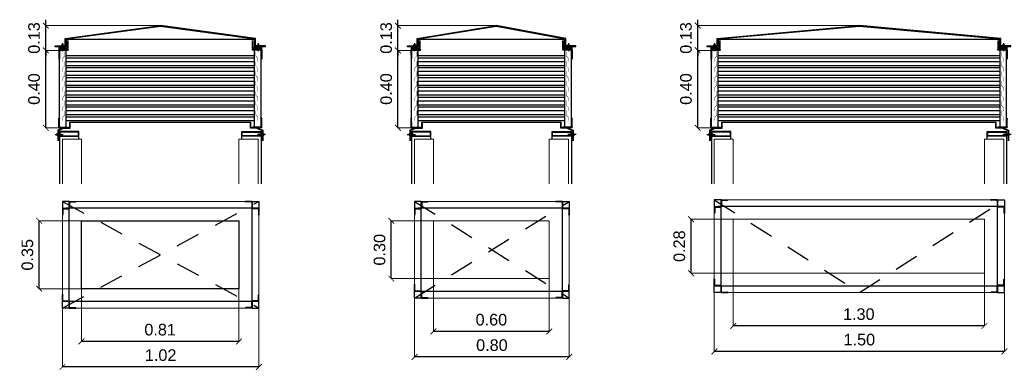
# Model space of a CAD drawing. Extents: x 465 to 637, y -105 to -61.
# Drawn here: x 535.04 to 540.17, y -103.4 to -101.59 of the extents above; entities that cross this region are included whole.
import ezdxf

# ---------------------------------------------------------------- set-up
doc = ezdxf.new("R2010")
doc.units = 0
doc.linetypes.add('DASHED2', pattern=[0.375, 0.25, -0.125])
doc.linetypes.add('HIDDEN2', pattern=[0.1875, 0.125, -0.0625])
for name, color, linetype in [('-c-cotas', 1, 'Continuous'), ('25-COTAS', 2, 'Continuous'), ('A-Revoques', 1, 'Continuous'), ('CARP', 2, 'Continuous'), ('CARP-DET', 8, 'Continuous'), ('D-PIEL-PERFIL', 123, 'Continuous'), ('GEWINDE_LI', 1, 'Continuous'), ('MARCO', 2, 'Continuous'), ('TM-REVOQUE', 8, 'Continuous'), ('V-01', 1, 'Continuous')]:
    doc.layers.add(name, color=color, linetype=linetype)
doc.layers.add('A-Muros', color=4, linetype='Continuous', lineweight=18)
doc.styles.get("Standard").update_dxf_attribs({"font": 'arial.ttf'})
doc.dimstyles.new('EH-COTA 1.50', dxfattribs={"dimtxt": 0.075, "dimasz": 0.03, "dimexe": 0, "dimexo": 0, "dimgap": 0.03, "dimtad": 1, "dimzin": 1, "dimdsep": 46, "dimtxsty": 'Standard', "dimblk": 'ARCHTICK', "dimcen": 1, "dimclrd": 1, "dimclre": 8, "dimclrt": 2, "dimazin": 2, "dimtfac": 1, "dimtix": 1, "dimtmove": 2, "dimatfit": 3, "dimfxl": 2.83, "dimtolj": 1, "dimtzin": 0, "dimlwd": -1, "dimlwe": 5, "dimarcsym": 0})

# ---------------------------------------------------------------- blocks, each defined once
blk = doc.blocks.new('_ArchTick')
at = {"color": 0, "linetype": 'ByBlock', "const_width": 0.15}
blk.add_lwpolyline([(-0.5, -0.5), (0.5, 0.5)], dxfattribs=at)
blk = doc.blocks.new('*D324')
at = {"layer": '-c-cotas', "color": 8, "lineweight": 5, "transparency": 16777216}
for p, q in [((535.2421, -101.7491), (535.1745, -101.7491)), ((535.2421, -102.1491), (535.1745, -102.1491))]:
    blk.add_line(p, q, dxfattribs=at)
at = {"layer": '-c-cotas', "color": 1, "transparency": 16777216}
blk.add_line((535.1745, -102.1491), (535.1745, -101.7491), dxfattribs=at)
at = {"layer": 'Defpoints', "color": 0, "transparency": 16777216}
for p in [(535.1745, -101.7491), (535.2421, -101.7491), (535.2421, -102.1491)]:
    blk.add_point(p, dxfattribs=at)
at = {"layer": '-c-cotas', "color": 1, "transparency": 16777216, "xscale": 0.03, "yscale": 0.03, "zscale": 0.03}
for p, rotation in [((535.1745, -101.7491), 90), ((535.1745, -102.1491), 270)]:
    blk.add_blockref('_ArchTick', p, dxfattribs=dict(at, rotation=rotation))
at = {"layer": '-c-cotas', "color": 2, "transparency": 16777216, "insert": (535.1138, -101.9491), "char_height": 0.06, "attachment_point": 5, "rotation": 90}
blk.add_mtext('\\A1;0.40', dxfattribs=at)
blk = doc.blocks.new('torni.redondo')
at = {"color": 1, "linetype": 'Continuous'}
for p, q in [((0, 0), (-0.0009, 0.0014)), ((0, 0), (0.0009, 0.0014)), ((-0.0056, -0.001), (-0.0056, -0.0025)), ((0.0056, -0.001), (0.0056, -0.0025))]:
    blk.add_line(p, q, dxfattribs=at)
at = {"color": 1}
for p, q in [((-0.0025, -0.0072), (-0.0031, -0.0063)), ((0.003, -0.0067), (-0.0031, -0.0063)), ((-0.0025, -0.0092), (-0.0031, -0.0083)), ((0.003, -0.0087), (-0.0031, -0.0083)), ((-0.0025, -0.0112), (-0.0031, -0.0103)), ((0.003, -0.0107), (-0.0031, -0.0103)), ((-0.0025, -0.0132), (-0.0031, -0.0123)), ((0.003, -0.0127), (-0.0031, -0.0123)), ((-0.0025, -0.0152), (-0.0031, -0.0143)), ((0.003, -0.0147), (-0.0031, -0.0143)), ((-0.0025, -0.0172), (-0.0031, -0.0163)), ((0.003, -0.0167), (-0.0031, -0.0163)), ((-0.0025, -0.0192), (-0.0031, -0.0183)), ((0.003, -0.0187), (-0.0031, -0.0183)), ((-0.0025, -0.0193), (-0.0021, -0.0202)), ((0.0021, -0.0208), (-0.0024, -0.0202)), ((-0.002, -0.0203), (-0.0011, -0.0221)), ((0.001, -0.0229), (-0.0014, -0.0221)), ((-0.0011, -0.0222), (0, -0.0243)), ((0.0007, -0.0229), (0, -0.0243)), ((0.0018, -0.0208), (0.0008, -0.0228)), ((0.0025, -0.0193), (0.0018, -0.0208)), ((0.0025, -0.0058), (0.0025, -0.0049)), ((0.0025, -0.0058), (0.003, -0.0067)), ((0.0025, -0.0078), (0.003, -0.0087)), ((0.0025, -0.0098), (0.003, -0.0107)), ((0.0025, -0.0118), (0.003, -0.0127)), ((0.0025, -0.0138), (0.003, -0.0147)), ((0.0025, -0.0158), (0.003, -0.0167)), ((0.0025, -0.0178), (0.003, -0.0187))]:
    blk.add_line(p, q, dxfattribs=at)
at = {"color": 1, "linetype": 'Continuous'}
blk.add_lwpolyline([(-0.0063, -0.0034), (0.0063, -0.0034), (0.0063, -0.0025), (-0.0063, -0.0025)], close=True, dxfattribs=at)
at = {"color": 1}
for points in [[(-0.0025, -0.0034), (0.0025, -0.0034), (0.0025, -0.0049)], [(-0.0025, -0.0049), (-0.0025, -0.0034)], [(-0.0025, -0.0062), (-0.0025, -0.0049)], [(-0.0025, -0.0082), (-0.0025, -0.0072)], [(-0.0025, -0.0102), (-0.0025, -0.0092)], [(-0.0025, -0.0123), (-0.0025, -0.0112)], [(-0.0025, -0.0143), (-0.0025, -0.0132)], [(-0.0025, -0.0163), (-0.0025, -0.0152)], [(-0.0025, -0.0183), (-0.0025, -0.0172)], [(-0.0025, -0.0193), (-0.0025, -0.0192)], [(0.0025, -0.0068), (0.0025, -0.0098)], [(0.0025, -0.0107), (0.0025, -0.0118)], [(0.0025, -0.0127), (0.0025, -0.0138)], [(0.0025, -0.0147), (0.0025, -0.0158)], [(0.0025, -0.0167), (0.0025, -0.0178)], [(0.0025, -0.0187), (0.0025, -0.0193)]]:
    blk.add_lwpolyline(points, dxfattribs=at)
at = {"color": 1, "linetype": 'Continuous'}
for major_axis, start_param, end_param in [((-0.006, 0), -1.411919, -0.384397), ((0.006, 0), 0.384397, 1.411919)]:
    blk.add_ellipse((0, -0.0025), major_axis=major_axis, ratio=0.666667, start_param=start_param, end_param=end_param, dxfattribs=at)
at = {"layer": 'D-PIEL-PERFIL', "color": 1, "linetype": 'DASHED2', "ltscale": 0.08}
blk.add_line((0, 0.0106), (0, -0.0321), dxfattribs=at)
at = {"layer": 'GEWINDE_LI', "color": 1}
for p, q in [((-0.0031, -0.0063), (0.0025, -0.0058)), ((-0.0031, -0.0083), (0.0025, -0.0078)), ((-0.0031, -0.0103), (0.0025, -0.0098)), ((-0.0031, -0.0123), (0.0025, -0.0118)), ((-0.0031, -0.0143), (0.0025, -0.0138)), ((-0.0031, -0.0163), (0.0025, -0.0158)), ((-0.0031, -0.0183), (0.0025, -0.0178)), ((0.003, -0.0067), (-0.0025, -0.0072)), ((0.003, -0.0087), (-0.0025, -0.0092)), ((0.003, -0.0107), (-0.0025, -0.0112)), ((0.003, -0.0127), (-0.0025, -0.0132)), ((0.003, -0.0147), (-0.0025, -0.0152)), ((0.003, -0.0167), (-0.0025, -0.0172)), ((0.003, -0.0187), (-0.0025, -0.0192)), ((-0.0024, -0.0202), (0.0023, -0.0198)), ((0.0021, -0.0208), (-0.0016, -0.0211)), ((-0.0014, -0.0221), (0.0012, -0.0219)), ((0.001, -0.0229), (-0.0007, -0.023))]:
    blk.add_line(p, q, dxfattribs=at)
blk = doc.blocks.new('L50x50')
for p, q in [((0, 0), (0, -0.05)), ((0, 0), (0.05, 0)), ((0.0032, -0.0063), (0.0032, -0.0465)), ((0.0063, -0.0032), (0.0465, -0.0032))]:
    blk.add_line(p, q)
for centre, radius, start, end in [((0.0461, 0.0007), 0.00394, 265.3681, 349.0358), ((-0.0007, -0.0461), 0.00394, 280.9642, 4.6319), ((0.0063, -0.0063), 0.00315, 90, 180)]:
    blk.add_arc(centre, radius, start, end)
blk = doc.blocks.new('*D325')
at = {"layer": '-c-cotas', "color": 1, "transparency": 16777216}
for p, q in [((535.1745, -101.6216), (535.1745, -101.5916)), ((535.1745, -101.7491), (535.1745, -101.6216)), ((535.1745, -101.7491), (535.1745, -101.7791))]:
    blk.add_line(p, q, dxfattribs=at)
at = {"layer": '-c-cotas', "color": 8, "lineweight": 5, "transparency": 16777216}
for p, q in [((535.7682, -101.6216), (535.1745, -101.6216)), ((535.2421, -101.7491), (535.1745, -101.7491))]:
    blk.add_line(p, q, dxfattribs=at)
at = {"layer": 'Defpoints', "color": 0, "transparency": 16777216}
for p in [(535.1745, -101.6216), (535.7682, -101.6216), (535.2421, -101.7491)]:
    blk.add_point(p, dxfattribs=at)
at = {"layer": '-c-cotas', "color": 1, "transparency": 16777216, "xscale": 0.03, "yscale": 0.03, "zscale": 0.03}
for p, rotation in [((535.1745, -101.6216), 270), ((535.1745, -101.7491), 90)]:
    blk.add_blockref('_ArchTick', p, dxfattribs=dict(at, rotation=rotation))
at = {"layer": '-c-cotas', "color": 2, "transparency": 16777216, "insert": (535.1138, -101.6854), "char_height": 0.06, "attachment_point": 5, "rotation": 90}
blk.add_mtext('\\A1;0.13', dxfattribs=at)
blk = doc.blocks.new('*D326')
at = {"layer": '-c-cotas', "color": 8, "lineweight": 5, "transparency": 16777216}
for p, q in [((535.2603, -103.0802), (535.2603, -103.3844)), ((536.2762, -103.0802), (536.2762, -103.3844))]:
    blk.add_line(p, q, dxfattribs=at)
at = {"layer": '-c-cotas', "color": 1, "transparency": 16777216}
blk.add_line((536.2762, -103.3844), (535.2603, -103.3844), dxfattribs=at)
at = {"layer": 'Defpoints', "color": 0, "transparency": 16777216}
for p in [(535.2603, -103.0802), (536.2762, -103.0802), (535.2603, -103.3844)]:
    blk.add_point(p, dxfattribs=at)
at = {"layer": '-c-cotas', "color": 1, "transparency": 16777216, "xscale": 0.03, "yscale": 0.03, "zscale": 0.03, "rotation": 180}
blk.add_blockref('_ArchTick', (535.2603, -103.3844), dxfattribs=at)
at = {"layer": '-c-cotas', "color": 1, "transparency": 16777216, "xscale": 0.03, "yscale": 0.03, "zscale": 0.03}
blk.add_blockref('_ArchTick', (536.2762, -103.3844), dxfattribs=at)
at = {"layer": '-c-cotas', "color": 2, "transparency": 16777216, "insert": (535.7682, -103.3237), "char_height": 0.06, "attachment_point": 5}
blk.add_mtext('\\A1;1.02', dxfattribs=at)
blk = doc.blocks.new('*D327')
at = {"layer": '-c-cotas', "color": 8, "lineweight": 5, "transparency": 16777216}
for p, q in [((535.3581, -102.9802), (535.3581, -103.2528)), ((536.173, -102.9802), (536.173, -103.2528))]:
    blk.add_line(p, q, dxfattribs=at)
at = {"layer": '-c-cotas', "color": 1, "transparency": 16777216}
blk.add_line((536.173, -103.2528), (535.3581, -103.2528), dxfattribs=at)
at = {"layer": 'Defpoints', "color": 0, "transparency": 16777216}
for p in [(535.3581, -102.9802), (536.173, -102.9802), (535.3581, -103.2528)]:
    blk.add_point(p, dxfattribs=at)
at = {"layer": '-c-cotas', "color": 1, "transparency": 16777216, "xscale": 0.03, "yscale": 0.03, "zscale": 0.03, "rotation": 180}
blk.add_blockref('_ArchTick', (535.3581, -103.2528), dxfattribs=at)
at = {"layer": '-c-cotas', "color": 1, "transparency": 16777216, "xscale": 0.03, "yscale": 0.03, "zscale": 0.03}
blk.add_blockref('_ArchTick', (536.173, -103.2528), dxfattribs=at)
at = {"layer": '-c-cotas', "color": 2, "transparency": 16777216, "insert": (535.7655, -103.1922), "char_height": 0.06, "attachment_point": 5}
blk.add_mtext('\\A1;0.81', dxfattribs=at)
blk = doc.blocks.new('*D328')
at = {"layer": '-c-cotas', "color": 8, "lineweight": 5, "transparency": 16777216}
for p, q in [((535.3581, -102.63), (535.1401, -102.63)), ((535.3581, -102.9802), (535.1401, -102.9802))]:
    blk.add_line(p, q, dxfattribs=at)
at = {"layer": '-c-cotas', "color": 1, "transparency": 16777216}
blk.add_line((535.1401, -102.9802), (535.1401, -102.63), dxfattribs=at)
at = {"layer": 'Defpoints', "color": 0, "transparency": 16777216}
for p in [(535.1401, -102.63), (535.3581, -102.63), (535.3581, -102.9802)]:
    blk.add_point(p, dxfattribs=at)
at = {"layer": '-c-cotas', "color": 1, "transparency": 16777216, "xscale": 0.03, "yscale": 0.03, "zscale": 0.03}
for p, rotation in [((535.1401, -102.63), 90), ((535.1401, -102.9802), 270)]:
    blk.add_blockref('_ArchTick', p, dxfattribs=dict(at, rotation=rotation))
at = {"layer": '-c-cotas', "color": 2, "transparency": 16777216, "insert": (535.0794, -102.8051), "char_height": 0.06, "attachment_point": 5, "rotation": 90}
blk.add_mtext('\\A1;0.35', dxfattribs=at)
blk = doc.blocks.new('*D329')
at = {"layer": '-c-cotas', "color": 8, "lineweight": 5, "transparency": 16777216}
for p, q in [((537.081, -103.0284), (537.081, -103.3326)), ((537.881, -103.0284), (537.881, -103.3326))]:
    blk.add_line(p, q, dxfattribs=at)
at = {"layer": '-c-cotas', "color": 1, "transparency": 16777216}
blk.add_line((537.881, -103.3326), (537.081, -103.3326), dxfattribs=at)
at = {"layer": 'Defpoints', "color": 0, "transparency": 16777216}
for p in [(537.081, -103.0284), (537.881, -103.0284), (537.081, -103.3326)]:
    blk.add_point(p, dxfattribs=at)
at = {"layer": '-c-cotas', "color": 1, "transparency": 16777216, "xscale": 0.03, "yscale": 0.03, "zscale": 0.03, "rotation": 180}
blk.add_blockref('_ArchTick', (537.081, -103.3326), dxfattribs=at)
at = {"layer": '-c-cotas', "color": 1, "transparency": 16777216, "xscale": 0.03, "yscale": 0.03, "zscale": 0.03}
blk.add_blockref('_ArchTick', (537.881, -103.3326), dxfattribs=at)
at = {"layer": '-c-cotas', "color": 2, "transparency": 16777216, "insert": (537.481, -103.272), "char_height": 0.06, "attachment_point": 5}
blk.add_mtext('\\A1;0.80', dxfattribs=at)
blk = doc.blocks.new('*D330')
at = {"layer": '-c-cotas', "color": 8, "lineweight": 5, "transparency": 16777216}
for p, q in [((537.1787, -102.9284), (537.1787, -103.2011)), ((537.7777, -102.9284), (537.7777, -103.2011))]:
    blk.add_line(p, q, dxfattribs=at)
at = {"layer": '-c-cotas', "color": 1, "transparency": 16777216}
blk.add_line((537.7777, -103.2011), (537.1787, -103.2011), dxfattribs=at)
at = {"layer": 'Defpoints', "color": 0, "transparency": 16777216}
for p in [(537.1787, -102.9284), (537.7777, -102.9284), (537.1787, -103.2011)]:
    blk.add_point(p, dxfattribs=at)
at = {"layer": '-c-cotas', "color": 1, "transparency": 16777216, "xscale": 0.03, "yscale": 0.03, "zscale": 0.03, "rotation": 180}
blk.add_blockref('_ArchTick', (537.1787, -103.2011), dxfattribs=at)
at = {"layer": '-c-cotas', "color": 1, "transparency": 16777216, "xscale": 0.03, "yscale": 0.03, "zscale": 0.03}
blk.add_blockref('_ArchTick', (537.7777, -103.2011), dxfattribs=at)
at = {"layer": '-c-cotas', "color": 2, "transparency": 16777216, "insert": (537.4782, -103.1405), "char_height": 0.06, "attachment_point": 5}
blk.add_mtext('\\A1;0.60', dxfattribs=at)
blk = doc.blocks.new('*D331')
at = {"layer": '-c-cotas', "color": 8, "lineweight": 5, "transparency": 16777216}
for p, q in [((537.1787, -102.63), (536.9607, -102.63)), ((537.1787, -102.9284), (536.9607, -102.9284))]:
    blk.add_line(p, q, dxfattribs=at)
at = {"layer": '-c-cotas', "color": 1, "transparency": 16777216}
blk.add_line((536.9607, -102.9284), (536.9607, -102.63), dxfattribs=at)
at = {"layer": 'Defpoints', "color": 0, "transparency": 16777216}
for p in [(536.9607, -102.63), (537.1787, -102.63), (537.1787, -102.9284)]:
    blk.add_point(p, dxfattribs=at)
at = {"layer": '-c-cotas', "color": 1, "transparency": 16777216, "xscale": 0.03, "yscale": 0.03, "zscale": 0.03}
for p, rotation in [((536.9607, -102.63), 90), ((536.9607, -102.9284), 270)]:
    blk.add_blockref('_ArchTick', p, dxfattribs=dict(at, rotation=rotation))
at = {"layer": '-c-cotas', "color": 2, "transparency": 16777216, "insert": (536.9001, -102.7792), "char_height": 0.06, "attachment_point": 5, "rotation": 90}
blk.add_mtext('\\A1;0.30', dxfattribs=at)
blk = doc.blocks.new('*D332')
at = {"layer": '-c-cotas', "color": 8, "lineweight": 5, "transparency": 16777216}
for p, q in [((537.0628, -101.7491), (536.9951, -101.7491)), ((537.0628, -102.1491), (536.9951, -102.1491))]:
    blk.add_line(p, q, dxfattribs=at)
at = {"layer": '-c-cotas', "color": 1, "transparency": 16777216}
blk.add_line((536.9951, -102.1491), (536.9951, -101.7491), dxfattribs=at)
at = {"layer": 'Defpoints', "color": 0, "transparency": 16777216}
for p in [(536.9951, -101.7491), (537.0628, -101.7491), (537.0628, -102.1491)]:
    blk.add_point(p, dxfattribs=at)
at = {"layer": '-c-cotas', "color": 1, "transparency": 16777216, "xscale": 0.03, "yscale": 0.03, "zscale": 0.03}
for p, rotation in [((536.9951, -101.7491), 90), ((536.9951, -102.1491), 270)]:
    blk.add_blockref('_ArchTick', p, dxfattribs=dict(at, rotation=rotation))
at = {"layer": '-c-cotas', "color": 2, "transparency": 16777216, "insert": (536.9345, -101.9491), "char_height": 0.06, "attachment_point": 5, "rotation": 90}
blk.add_mtext('\\A1;0.40', dxfattribs=at)
blk = doc.blocks.new('*D333')
at = {"layer": '-c-cotas', "color": 1, "transparency": 16777216}
for p, q in [((536.9951, -101.6216), (536.9951, -101.5916)), ((536.9951, -101.7491), (536.9951, -101.6216)), ((536.9951, -101.7491), (536.9951, -101.7791))]:
    blk.add_line(p, q, dxfattribs=at)
at = {"layer": '-c-cotas', "color": 8, "lineweight": 5, "transparency": 16777216}
for p, q in [((537.5036, -101.6216), (536.9951, -101.6216)), ((537.0628, -101.7491), (536.9951, -101.7491))]:
    blk.add_line(p, q, dxfattribs=at)
at = {"layer": 'Defpoints', "color": 0, "transparency": 16777216}
for p in [(536.9951, -101.6216), (537.5036, -101.6216), (537.0628, -101.7491)]:
    blk.add_point(p, dxfattribs=at)
at = {"layer": '-c-cotas', "color": 1, "transparency": 16777216, "xscale": 0.03, "yscale": 0.03, "zscale": 0.03}
for p, rotation in [((536.9951, -101.6216), 270), ((536.9951, -101.7491), 90)]:
    blk.add_blockref('_ArchTick', p, dxfattribs=dict(at, rotation=rotation))
at = {"layer": '-c-cotas', "color": 2, "transparency": 16777216, "insert": (536.9344, -101.6854), "char_height": 0.06, "attachment_point": 5, "rotation": 90}
blk.add_mtext('\\A1;0.13', dxfattribs=at)
blk = doc.blocks.new('*D366')
at = {"layer": '-c-cotas', "color": 8, "lineweight": 5, "transparency": 16777216}
for p, q in [((538.631, -103), (538.631, -103.3042)), ((540.1308, -103), (540.1308, -103.3042))]:
    blk.add_line(p, q, dxfattribs=at)
at = {"layer": '-c-cotas', "color": 1, "transparency": 16777216}
blk.add_line((540.1308, -103.3042), (538.631, -103.3042), dxfattribs=at)
at = {"layer": 'Defpoints', "color": 0, "transparency": 16777216}
for p in [(538.631, -103), (540.1308, -103), (538.631, -103.3042)]:
    blk.add_point(p, dxfattribs=at)
at = {"layer": '-c-cotas', "color": 1, "transparency": 16777216, "xscale": 0.03, "yscale": 0.03, "zscale": 0.03, "rotation": 180}
blk.add_blockref('_ArchTick', (538.631, -103.3042), dxfattribs=at)
at = {"layer": '-c-cotas', "color": 1, "transparency": 16777216, "xscale": 0.03, "yscale": 0.03, "zscale": 0.03}
blk.add_blockref('_ArchTick', (540.1308, -103.3042), dxfattribs=at)
at = {"layer": '-c-cotas', "color": 2, "transparency": 16777216, "insert": (539.3809, -103.2436), "char_height": 0.06, "attachment_point": 5}
blk.add_mtext('\\A1;1.50', dxfattribs=at)
blk = doc.blocks.new('*D367')
at = {"layer": '-c-cotas', "color": 8, "lineweight": 5, "transparency": 16777216}
for p, q in [((538.7288, -102.9), (538.7288, -103.1727)), ((540.0276, -102.9), (540.0276, -103.1727))]:
    blk.add_line(p, q, dxfattribs=at)
at = {"layer": '-c-cotas', "color": 1, "transparency": 16777216}
blk.add_line((540.0276, -103.1727), (538.7288, -103.1727), dxfattribs=at)
at = {"layer": 'Defpoints', "color": 0, "transparency": 16777216}
for p in [(538.7288, -102.9), (540.0276, -102.9), (538.7288, -103.1727)]:
    blk.add_point(p, dxfattribs=at)
at = {"layer": '-c-cotas', "color": 1, "transparency": 16777216, "xscale": 0.03, "yscale": 0.03, "zscale": 0.03, "rotation": 180}
blk.add_blockref('_ArchTick', (538.7288, -103.1727), dxfattribs=at)
at = {"layer": '-c-cotas', "color": 1, "transparency": 16777216, "xscale": 0.03, "yscale": 0.03, "zscale": 0.03}
blk.add_blockref('_ArchTick', (540.0276, -103.1727), dxfattribs=at)
at = {"layer": '-c-cotas', "color": 2, "transparency": 16777216, "insert": (539.3782, -103.112), "char_height": 0.06, "attachment_point": 5}
blk.add_mtext('\\A1;1.30', dxfattribs=at)
blk = doc.blocks.new('*D368')
at = {"layer": '-c-cotas', "color": 8, "lineweight": 5, "transparency": 16777216}
for p, q in [((538.7288, -102.6212), (538.5108, -102.6212)), ((538.7288, -102.9), (538.5108, -102.9))]:
    blk.add_line(p, q, dxfattribs=at)
at = {"layer": '-c-cotas', "color": 1, "transparency": 16777216}
blk.add_line((538.5108, -102.9), (538.5108, -102.6212), dxfattribs=at)
at = {"layer": 'Defpoints', "color": 0, "transparency": 16777216}
for p in [(538.5108, -102.6212), (538.7288, -102.6212), (538.7288, -102.9)]:
    blk.add_point(p, dxfattribs=at)
at = {"layer": '-c-cotas', "color": 1, "transparency": 16777216, "xscale": 0.03, "yscale": 0.03, "zscale": 0.03}
for p, rotation in [((538.5108, -102.6212), 90), ((538.5108, -102.9), 270)]:
    blk.add_blockref('_ArchTick', p, dxfattribs=dict(at, rotation=rotation))
at = {"layer": '-c-cotas', "color": 2, "transparency": 16777216, "insert": (538.4502, -102.7606), "char_height": 0.06, "attachment_point": 5, "rotation": 90}
blk.add_mtext('\\A1;0.28', dxfattribs=at)
blk = doc.blocks.new('*D369')
at = {"layer": '-c-cotas', "color": 8, "lineweight": 5, "transparency": 16777216}
for p, q in [((538.6129, -101.7491), (538.5452, -101.7491)), ((538.6129, -102.1491), (538.5452, -102.1491))]:
    blk.add_line(p, q, dxfattribs=at)
at = {"layer": '-c-cotas', "color": 1, "transparency": 16777216}
blk.add_line((538.5452, -102.1491), (538.5452, -101.7491), dxfattribs=at)
at = {"layer": 'Defpoints', "color": 0, "transparency": 16777216}
for p in [(538.5452, -101.7491), (538.6129, -101.7491), (538.6129, -102.1491)]:
    blk.add_point(p, dxfattribs=at)
at = {"layer": '-c-cotas', "color": 1, "transparency": 16777216, "xscale": 0.03, "yscale": 0.03, "zscale": 0.03}
for p, rotation in [((538.5452, -101.7491), 90), ((538.5452, -102.1491), 270)]:
    blk.add_blockref('_ArchTick', p, dxfattribs=dict(at, rotation=rotation))
at = {"layer": '-c-cotas', "color": 2, "transparency": 16777216, "insert": (538.4846, -101.9491), "char_height": 0.06, "attachment_point": 5, "rotation": 90}
blk.add_mtext('\\A1;0.40', dxfattribs=at)
blk = doc.blocks.new('*D370')
at = {"layer": '-c-cotas', "color": 1, "transparency": 16777216}
for p, q in [((538.5452, -101.6216), (538.5452, -101.5916)), ((538.5452, -101.7491), (538.5452, -101.6216)), ((538.5452, -101.7491), (538.5452, -101.7791))]:
    blk.add_line(p, q, dxfattribs=at)
at = {"layer": '-c-cotas', "color": 8, "lineweight": 5, "transparency": 16777216}
for p, q in [((539.3809, -101.6216), (538.5452, -101.6216)), ((538.6129, -101.7491), (538.5452, -101.7491))]:
    blk.add_line(p, q, dxfattribs=at)
at = {"layer": 'Defpoints', "color": 0, "transparency": 16777216}
for p in [(538.5452, -101.6216), (539.3809, -101.6216), (538.6129, -101.7491)]:
    blk.add_point(p, dxfattribs=at)
at = {"layer": '-c-cotas', "color": 1, "transparency": 16777216, "xscale": 0.03, "yscale": 0.03, "zscale": 0.03}
for p, rotation in [((538.5452, -101.6216), 270), ((538.5452, -101.7491), 90)]:
    blk.add_blockref('_ArchTick', p, dxfattribs=dict(at, rotation=rotation))
at = {"layer": '-c-cotas', "color": 2, "transparency": 16777216, "insert": (538.4845, -101.6854), "char_height": 0.06, "attachment_point": 5, "rotation": 90}
blk.add_mtext('\\A1;0.13', dxfattribs=at)

msp = doc.modelspace()

# ---------------------------------------------------------------- hatches: boundary and pattern name
at = {"layer": 'CARP-DET'}
h = msp.add_hatch(dxfattribs=at)
h.set_pattern_fill('_USER', color=256, scale=0.001, angle=45, style=0, pattern_type=0)
h.set_pattern_definition([(135, (702.0334632, -159.0940445), (0.000707106781, 0.000707106781), [])])
h.paths.add_polyline_path([(535.2921, -101.7451), (535.2616, -101.7451), (535.2609, -101.7463), (535.2609, -101.7482), (535.2886, -101.7482, 0.336556)])
h.paths.add_polyline_path([(535.2609, -101.7463), (535.2603, -101.7451), (535.2421, -101.7451), (535.2421, -101.7951, 0.336556), (535.2453, -101.7915), (535.2453, -101.7514, -0.414214), (535.2485, -101.7482), (535.2609, -101.7482)])
h = msp.add_hatch(dxfattribs=at)
h.set_pattern_fill('_USER', color=256, scale=0.001, angle=45, style=0, pattern_type=0)
h.set_pattern_definition([(135, (702.0661021, -159.0940445), (0.000707106781, 0.000707106781), [])])
h.paths.add_polyline_path([(536.2411, -101.7451), (536.2717, -101.7451), (536.2723, -101.7463), (536.2723, -101.7482), (536.2447, -101.7482, -0.336556)])
h.paths.add_polyline_path([(536.2723, -101.7463), (536.2729, -101.7451), (536.2911, -101.7451), (536.2911, -101.7951, -0.336556), (536.288, -101.7915), (536.288, -101.7514, 0.414214), (536.2848, -101.7482), (536.2723, -101.7482)])
h = msp.add_hatch(dxfattribs=at)
h.set_pattern_fill('_USER', color=256, scale=0.001, angle=45, style=0, pattern_type=0)
h.set_pattern_definition([(135, (703.8541017, -159.0940445), (0.000707106781, 0.000707106781), [])])
h.paths.add_polyline_path([(537.1128, -101.7451), (537.0822, -101.7451), (537.0816, -101.7463), (537.0816, -101.7482), (537.1092, -101.7482, 0.336556)])
h.paths.add_polyline_path([(537.0816, -101.7463), (537.081, -101.7451), (537.0628, -101.7451), (537.0628, -101.7951, 0.336556), (537.066, -101.7915), (537.066, -101.7514, -0.414214), (537.0691, -101.7482), (537.0816, -101.7482)])
h = msp.add_hatch(dxfattribs=at)
h.set_pattern_fill('_USER', color=256, scale=0.001, angle=45, style=0, pattern_type=0)
h.set_pattern_definition([(135, (703.6708972, -159.0940445), (0.000707106781, 0.000707106781), [])])
h.paths.add_polyline_path([(537.8459, -101.7451), (537.8765, -101.7451), (537.8771, -101.7463), (537.8771, -101.7482), (537.8495, -101.7482, -0.336556)])
h.paths.add_polyline_path([(537.8771, -101.7463), (537.8777, -101.7451), (537.8959, -101.7451), (537.8959, -101.7951, -0.336556), (537.8927, -101.7915), (537.8927, -101.7514, 0.414214), (537.8896, -101.7482), (537.8771, -101.7482)])
h = msp.add_hatch(dxfattribs=at)
h.set_pattern_fill('_USER', color=256, scale=0.001, angle=45, style=0, pattern_type=0)
h.set_pattern_definition([(135, (705.4041994, -159.0940445), (0.000707106781, 0.000707106781), [])])
h.paths.add_polyline_path([(538.6629, -101.7451), (538.6323, -101.7451), (538.6317, -101.7463), (538.6317, -101.7482), (538.6593, -101.7482, 0.336556)])
h.paths.add_polyline_path([(538.6317, -101.7463), (538.6311, -101.7451), (538.6129, -101.7451), (538.6129, -101.7951, 0.336556), (538.616, -101.7915), (538.616, -101.7514, -0.414214), (538.6192, -101.7482), (538.6317, -101.7482)])
h = msp.add_hatch(dxfattribs=at)
h.set_pattern_fill('_USER', color=256, scale=0.001, angle=45, style=0, pattern_type=0)
h.set_pattern_definition([(135, (705.9207769, -159.0940445), (0.000707106781, 0.000707106781), [])])
h.paths.add_polyline_path([(540.0958, -101.7451), (540.1264, -101.7451), (540.127, -101.7463), (540.127, -101.7482), (540.0993, -101.7482, -0.336556)])
h.paths.add_polyline_path([(540.127, -101.7463), (540.1276, -101.7451), (540.1458, -101.7451), (540.1458, -101.7951, -0.336556), (540.1426, -101.7915), (540.1426, -101.7514, 0.414214), (540.1395, -101.7482), (540.127, -101.7482)])
h = msp.add_hatch(dxfattribs=at)
h.set_pattern_fill('_USER', color=256, scale=0.001, angle=45, style=0, pattern_type=0)
h.set_pattern_definition([(135, (702.0334632, -159.1906089), (0.000707106781, 0.000707106781), [])])
h.paths.add_polyline_path([(535.2886, -102.146), (535.2485, -102.146, -0.414214), (535.2453, -102.1428), (535.2453, -102.1027, 0.336556), (535.2421, -102.0991), (535.2421, -102.1491), (535.2921, -102.1491, 0.336556)])
h = msp.add_hatch(dxfattribs=at)
h.set_pattern_fill('_USER', color=256, scale=0.001, angle=45, style=0, pattern_type=0)
h.set_pattern_definition([(135, (702.0661021, -159.1906089), (0.000707106781, 0.000707106781), [])])
h.paths.add_polyline_path([(536.2447, -102.146), (536.2848, -102.146, 0.414214), (536.288, -102.1428), (536.288, -102.1027, -0.336556), (536.2911, -102.0991), (536.2911, -102.1491), (536.2411, -102.1491, -0.336556)])
h = msp.add_hatch(dxfattribs=at)
h.set_pattern_fill('_USER', color=256, scale=0.001, angle=45, style=0, pattern_type=0)
h.set_pattern_definition([(135, (703.8541017, -159.1906089), (0.000707106781, 0.000707106781), [])])
h.paths.add_polyline_path([(537.1092, -102.146), (537.0691, -102.146, -0.414214), (537.066, -102.1428), (537.066, -102.1027, 0.336556), (537.0628, -102.0991), (537.0628, -102.1491), (537.1128, -102.1491, 0.336556)])
h = msp.add_hatch(dxfattribs=at)
h.set_pattern_fill('_USER', color=256, scale=0.001, angle=45, style=0, pattern_type=0)
h.set_pattern_definition([(135, (703.6708972, -159.1906089), (0.000707106781, 0.000707106781), [])])
h.paths.add_polyline_path([(537.8495, -102.146), (537.8896, -102.146, 0.414214), (537.8927, -102.1428), (537.8927, -102.1027, -0.336556), (537.8959, -102.0991), (537.8959, -102.1491), (537.8459, -102.1491, -0.336556)])
h = msp.add_hatch(dxfattribs=at)
h.set_pattern_fill('_USER', color=256, scale=0.001, angle=45, style=0, pattern_type=0)
h.set_pattern_definition([(135, (705.4041994, -159.1906089), (0.000707106781, 0.000707106781), [])])
h.paths.add_polyline_path([(538.6593, -102.146), (538.6192, -102.146, -0.414214), (538.616, -102.1428), (538.616, -102.1027, 0.336556), (538.6129, -102.0991), (538.6129, -102.1491), (538.6629, -102.1491, 0.336556)])
h = msp.add_hatch(dxfattribs=at)
h.set_pattern_fill('_USER', color=256, scale=0.001, angle=45, style=0, pattern_type=0)
h.set_pattern_definition([(135, (705.9207769, -159.1906089), (0.000707106781, 0.000707106781), [])])
h.paths.add_polyline_path([(540.0993, -102.146), (540.1395, -102.146, 0.414214), (540.1426, -102.1428), (540.1426, -102.1027, -0.336556), (540.1458, -102.0991), (540.1458, -102.1491), (540.0958, -102.1491, -0.336556)])

# ---------------------------------------------------------------- linework, layer by layer
msp.add_lwpolyline([(535.3581, -102.9802), (535.3581, -102.63), (536.173, -102.63), (536.173, -102.9802)], close=True)
at = {"layer": 'A-Muros'}
for p, q in [((535.3581, -102.208), (535.2603, -102.208)), ((535.2603, -102.208), (535.2603, -102.439)), ((535.3581, -102.208), (535.3581, -102.439)), ((536.173, -102.208), (536.173, -102.439)), ((536.173, -102.208), (536.273, -102.208)), ((536.273, -102.208), (536.273, -102.439)), ((537.1787, -102.208), (537.081, -102.208)), ((537.081, -102.208), (537.081, -102.439)), ((537.1787, -102.208), (537.1787, -102.439)), ((537.7777, -102.208), (537.7777, -102.439)), ((537.7777, -102.208), (537.8777, -102.208)), ((537.8777, -102.208), (537.8777, -102.439)), ((538.7288, -102.208), (538.631, -102.208)), ((538.631, -102.208), (538.631, -102.439)), ((538.7288, -102.208), (538.7288, -102.439)), ((540.0276, -102.208), (540.0276, -102.439)), ((540.0276, -102.208), (540.1276, -102.208)), ((540.1276, -102.208), (540.1276, -102.439))]:
    msp.add_line(p, q, dxfattribs=at)
at = {"layer": 'A-Muros', "color": 3}
for points in [[(535.2603, -103.0802), (536.2762, -103.0802), (536.2762, -102.53), (535.2603, -102.53)], [(537.081, -103.0284), (537.881, -103.0284), (537.881, -102.53), (537.081, -102.53)], [(538.631, -103), (540.1308, -103), (540.1308, -102.5212), (538.631, -102.5212)], [(535.3581, -102.9802), (536.173, -102.9802), (536.173, -102.63), (535.3581, -102.63)], [(537.1787, -102.9284), (537.7777, -102.9284), (537.7777, -102.63), (537.1787, -102.63)], [(538.7288, -102.9), (540.0276, -102.9), (540.0276, -102.6212), (538.7288, -102.6212)]]:
    msp.add_lwpolyline(points, close=True, dxfattribs=at)
at = {"layer": 'A-Revoques'}
for p, q in [((535.2453, -102.193), (535.2453, -102.439)), ((535.3453, -102.208), (535.3453, -102.193)), ((536.188, -102.208), (536.188, -102.193)), ((536.288, -102.193), (536.288, -102.439)), ((537.066, -102.193), (537.066, -102.439)), ((537.166, -102.208), (537.166, -102.193)), ((537.7927, -102.208), (537.7927, -102.193)), ((537.8927, -102.193), (537.8927, -102.439)), ((538.616, -102.193), (538.616, -102.439)), ((538.716, -102.208), (538.716, -102.193)), ((540.0426, -102.208), (540.0426, -102.193)), ((540.1426, -102.193), (540.1426, -102.439))]:
    msp.add_line(p, q, dxfattribs=at)
at = {"layer": 'CARP'}
for p, q in [((535.2453, -102.1407), (535.2453, -101.7514)), ((535.2797, -102.146), (535.2797, -101.75)), ((536.2535, -102.146), (536.2535, -101.75)), ((536.288, -102.1407), (536.288, -101.7514)), ((537.066, -102.1407), (537.066, -101.7514)), ((537.1004, -102.146), (537.1004, -101.75)), ((537.8583, -102.146), (537.8583, -101.75)), ((537.8927, -102.1407), (537.8927, -101.7514)), ((538.616, -102.1407), (538.616, -101.7514)), ((538.6505, -102.146), (538.6505, -101.75)), ((540.1082, -102.146), (540.1082, -101.75)), ((540.1426, -102.1407), (540.1426, -101.7514)), ((535.2953, -103.0452), (535.2953, -102.565)), ((536.2412, -103.0429), (536.2412, -102.53)), ((537.116, -102.9934), (537.116, -102.565)), ((537.846, -102.9912), (537.846, -102.53)), ((538.666, -102.965), (538.666, -102.5562)), ((540.0958, -102.9628), (540.0958, -102.5212))]:
    msp.add_line(p, q, dxfattribs=at)
at = {"layer": 'CARP', "linetype": 'Continuous'}
for p, q in [((536.2762, -102.565), (535.2788, -102.565)), ((537.881, -102.565), (537.0994, -102.565)), ((540.1308, -102.5562), (538.6495, -102.5562)), ((538.666, -102.965), (540.1308, -102.965)), ((537.116, -102.9934), (537.881, -102.9934)), ((535.2953, -103.0452), (536.2762, -103.0452))]:
    msp.add_line(p, q, dxfattribs=at)
at = {"layer": 'CARP'}
for points in [[(535.2953, -102.53), (535.2603, -102.53), (535.2603, -102.565), (535.2953, -102.565)], [(536.2412, -102.53), (536.2762, -102.53), (536.2762, -102.565), (536.2412, -102.565)], [(537.116, -102.53), (537.081, -102.53), (537.081, -102.565), (537.116, -102.565)], [(537.846, -102.53), (537.881, -102.53), (537.881, -102.565), (537.846, -102.565)], [(538.666, -102.5212), (538.631, -102.5212), (538.631, -102.5562), (538.666, -102.5562)], [(540.0958, -102.5212), (540.1308, -102.5212), (540.1308, -102.5562), (540.0958, -102.5562)], [(538.666, -103), (538.631, -103), (538.631, -102.965), (538.666, -102.965)], [(540.0958, -103), (540.1308, -103), (540.1308, -102.965), (540.0958, -102.965)], [(537.116, -103.0284), (537.081, -103.0284), (537.081, -102.9934), (537.116, -102.9934)], [(537.846, -103.0284), (537.881, -103.0284), (537.881, -102.9934), (537.846, -102.9934)], [(535.2953, -103.0802), (535.2603, -103.0802), (535.2603, -103.0452), (535.2953, -103.0452)], [(536.2412, -103.0802), (536.2762, -103.0802), (536.2762, -103.0452), (536.2412, -103.0452)]]:
    msp.add_lwpolyline(points, close=True, dxfattribs=at)
at = {"layer": 'CARP-DET'}
for p, q in [((535.2747, -101.688), (535.7682, -101.6216)), ((536.2584, -101.688), (535.7682, -101.6216)), ((537.0954, -101.688), (537.5036, -101.6216)), ((537.8632, -101.688), (537.5036, -101.6216)), ((538.6455, -101.688), (539.3809, -101.6216)), ((540.1131, -101.688), (539.3809, -101.6216)), ((536.2535, -101.7781), (535.2797, -101.7781)), ((536.2535, -101.7889), (535.2797, -101.7889)), ((537.8583, -101.7781), (537.1004, -101.7781)), ((537.8583, -101.7889), (537.1004, -101.7889)), ((540.1082, -101.7781), (538.6505, -101.7781)), ((540.1082, -101.7889), (538.6505, -101.7889)), ((536.2535, -101.8081), (535.2797, -101.8081)), ((536.2535, -101.8289), (535.2797, -101.8289)), ((536.2535, -101.8397), (535.2797, -101.8397)), ((537.8583, -101.8081), (537.1004, -101.8081)), ((537.8583, -101.8289), (537.1004, -101.8289)), ((537.8583, -101.8397), (537.1004, -101.8397)), ((540.1082, -101.8081), (538.6505, -101.8081)), ((540.1082, -101.8289), (538.6505, -101.8289)), ((540.1082, -101.8397), (538.6505, -101.8397)), ((536.2535, -101.8589), (535.2797, -101.8589)), ((536.2535, -101.8797), (535.2797, -101.8797)), ((536.2535, -101.8905), (535.2797, -101.8905)), ((537.8583, -101.8589), (537.1004, -101.8589)), ((537.8583, -101.8797), (537.1004, -101.8797)), ((537.8583, -101.8905), (537.1004, -101.8905)), ((540.1082, -101.8589), (538.6505, -101.8589)), ((540.1082, -101.8797), (538.6505, -101.8797)), ((540.1082, -101.8905), (538.6505, -101.8905)), ((536.2535, -101.9097), (535.2797, -101.9097)), ((536.2535, -101.9305), (535.2797, -101.9305)), ((536.2535, -101.9413), (535.2797, -101.9413)), ((537.8583, -101.9097), (537.1004, -101.9097)), ((537.8583, -101.9305), (537.1004, -101.9305)), ((537.8583, -101.9413), (537.1004, -101.9413)), ((540.1082, -101.9097), (538.6505, -101.9097)), ((540.1082, -101.9305), (538.6505, -101.9305)), ((540.1082, -101.9413), (538.6505, -101.9413)), ((536.2535, -101.9605), (535.2797, -101.9605)), ((536.2535, -101.9813), (535.2797, -101.9813)), ((536.2535, -101.992), (535.2797, -101.992)), ((537.8583, -101.9605), (537.1004, -101.9605)), ((537.8583, -101.9813), (537.1004, -101.9813)), ((537.8583, -101.992), (537.1004, -101.992)), ((540.1082, -101.9605), (538.6505, -101.9605)), ((540.1082, -101.9813), (538.6505, -101.9813)), ((540.1082, -101.992), (538.6505, -101.992)), ((536.2535, -102.0113), (535.2797, -102.0113)), ((536.2535, -102.032), (535.2797, -102.032)), ((536.2535, -102.0428), (535.2797, -102.0428)), ((537.8583, -102.0113), (537.1004, -102.0113)), ((537.8583, -102.032), (537.1004, -102.032)), ((537.8583, -102.0428), (537.1004, -102.0428)), ((540.1082, -102.0113), (538.6505, -102.0113)), ((540.1082, -102.032), (538.6505, -102.032)), ((540.1082, -102.0428), (538.6505, -102.0428)), ((536.2535, -102.062), (535.2797, -102.062)), ((536.2535, -102.0828), (535.2797, -102.0828)), ((536.2535, -102.0936), (535.2797, -102.0936)), ((537.8583, -102.062), (537.1004, -102.062)), ((537.8583, -102.0828), (537.1004, -102.0828)), ((537.8583, -102.0936), (537.1004, -102.0936)), ((540.1082, -102.062), (538.6505, -102.062)), ((540.1082, -102.0828), (538.6505, -102.0828)), ((540.1082, -102.0936), (538.6505, -102.0936)), ((536.2535, -102.1128), (535.2797, -102.1128)), ((535.2989, -102.1197), (536.2324, -102.1197)), ((536.2324, -102.1197), (536.2344, -102.1197)), ((537.8583, -102.1128), (537.1004, -102.1128)), ((537.1195, -102.1197), (537.8371, -102.1197)), ((537.8371, -102.1197), (537.8391, -102.1197)), ((540.1082, -102.1128), (538.6505, -102.1128)), ((538.6696, -102.1197), (540.087, -102.1197)), ((540.087, -102.1197), (540.089, -102.1197))]:
    msp.add_line(p, q, dxfattribs=at)
for points in [[(536.3097, -101.7307), (536.2534, -101.7307), (536.2534, -101.6919), (535.7682, -101.6268), (535.2797, -101.6919), (535.2797, -101.7307), (535.2236, -101.7307)], [(537.9145, -101.7307), (537.8582, -101.7307), (537.8582, -101.6919), (537.5036, -101.6268), (537.1004, -101.6919), (537.1004, -101.7307), (537.0442, -101.7307)], [(540.1643, -101.7307), (540.1081, -101.7307), (540.1081, -101.6919), (539.3809, -101.6268), (538.6505, -101.6919), (538.6505, -101.7307), (538.5943, -101.7307)], [(535.2236, -101.7307), (535.2236, -101.7257), (535.2747, -101.7257), (535.2747, -101.688)], [(535.2797, -101.6919), (536.2534, -101.6919)], [(536.3097, -101.7307), (536.3097, -101.7257), (536.2585, -101.7257), (536.2584, -101.688)], [(537.0442, -101.7307), (537.0442, -101.7257), (537.0954, -101.7257), (537.0954, -101.688)], [(537.1004, -101.6919), (537.8582, -101.6919)], [(537.9145, -101.7307), (537.9145, -101.7257), (537.8633, -101.7257), (537.8632, -101.688)], [(538.5943, -101.7307), (538.5943, -101.7257), (538.6455, -101.7257), (538.6455, -101.688)], [(538.6505, -101.6919), (540.1081, -101.6919)], [(540.1643, -101.7307), (540.1643, -101.7257), (540.1132, -101.7257), (540.1131, -101.688)]]:
    msp.add_lwpolyline(points, dxfattribs=at)
at = {"layer": 'CARP-DET', "const_width": 0.002}
for points in [[(535.2731, -101.7555), (535.2731, -101.7781), (535.2623, -101.7889), (535.2623, -101.8081)], [(536.2601, -101.7555), (536.2601, -101.7781), (536.2709, -101.7889), (536.2709, -101.8081)], [(537.0938, -101.7555), (537.0938, -101.7781), (537.083, -101.7889), (537.083, -101.8081)], [(537.8649, -101.7555), (537.8649, -101.7781), (537.8757, -101.7889), (537.8757, -101.8081)], [(538.6439, -101.7555), (538.6439, -101.7781), (538.6331, -101.7889), (538.6331, -101.8081)], [(540.1148, -101.7555), (540.1148, -101.7781), (540.1256, -101.7889), (540.1256, -101.8081)], [(535.2731, -101.8062), (535.2731, -101.8289), (535.2623, -101.8397), (535.2623, -101.8589)], [(536.2601, -101.8062), (536.2601, -101.8289), (536.2709, -101.8397), (536.2709, -101.8589)], [(537.0938, -101.8062), (537.0938, -101.8289), (537.083, -101.8397), (537.083, -101.8589)], [(537.8649, -101.8062), (537.8649, -101.8289), (537.8757, -101.8397), (537.8757, -101.8589)], [(538.6439, -101.8062), (538.6439, -101.8289), (538.6331, -101.8397), (538.6331, -101.8589)], [(540.1148, -101.8062), (540.1148, -101.8289), (540.1256, -101.8397), (540.1256, -101.8589)], [(535.2731, -101.857), (535.2731, -101.8797), (535.2623, -101.8905), (535.2623, -101.9097)], [(536.2601, -101.857), (536.2601, -101.8797), (536.2709, -101.8905), (536.2709, -101.9097)], [(537.0938, -101.857), (537.0938, -101.8797), (537.083, -101.8905), (537.083, -101.9097)], [(537.8649, -101.857), (537.8649, -101.8797), (537.8757, -101.8905), (537.8757, -101.9097)], [(538.6439, -101.857), (538.6439, -101.8797), (538.6331, -101.8905), (538.6331, -101.9097)], [(540.1148, -101.857), (540.1148, -101.8797), (540.1256, -101.8905), (540.1256, -101.9097)], [(535.2731, -101.9078), (535.2731, -101.9305), (535.2623, -101.9413), (535.2623, -101.9605)], [(536.2601, -101.9078), (536.2601, -101.9305), (536.2709, -101.9413), (536.2709, -101.9605)], [(537.0938, -101.9078), (537.0938, -101.9305), (537.083, -101.9413), (537.083, -101.9605)], [(537.8649, -101.9078), (537.8649, -101.9305), (537.8757, -101.9413), (537.8757, -101.9605)], [(538.6439, -101.9078), (538.6439, -101.9305), (538.6331, -101.9413), (538.6331, -101.9605)], [(540.1148, -101.9078), (540.1148, -101.9305), (540.1256, -101.9413), (540.1256, -101.9605)], [(535.2731, -101.9586), (535.2731, -101.9813), (535.2623, -101.992), (535.2623, -102.0113)], [(536.2601, -101.9586), (536.2601, -101.9813), (536.2709, -101.992), (536.2709, -102.0113)], [(537.0938, -101.9586), (537.0938, -101.9813), (537.083, -101.992), (537.083, -102.0113)], [(537.8649, -101.9586), (537.8649, -101.9813), (537.8757, -101.992), (537.8757, -102.0113)], [(538.6439, -101.9586), (538.6439, -101.9813), (538.6331, -101.992), (538.6331, -102.0113)], [(540.1148, -101.9586), (540.1148, -101.9813), (540.1256, -101.992), (540.1256, -102.0113)], [(535.2731, -102.0094), (535.2731, -102.032), (535.2623, -102.0428), (535.2623, -102.062)], [(536.2601, -102.0094), (536.2601, -102.032), (536.2709, -102.0428), (536.2709, -102.062)], [(537.0938, -102.0094), (537.0938, -102.032), (537.083, -102.0428), (537.083, -102.062)], [(537.8649, -102.0094), (537.8649, -102.032), (537.8757, -102.0428), (537.8757, -102.062)], [(538.6439, -102.0094), (538.6439, -102.032), (538.6331, -102.0428), (538.6331, -102.062)], [(540.1148, -102.0094), (540.1148, -102.032), (540.1256, -102.0428), (540.1256, -102.062)], [(535.2731, -102.0602), (535.2731, -102.0828), (535.2623, -102.0936), (535.2623, -102.1128)], [(536.2601, -102.0602), (536.2601, -102.0828), (536.2709, -102.0936), (536.2709, -102.1128)], [(537.0938, -102.0602), (537.0938, -102.0828), (537.083, -102.0936), (537.083, -102.1128)], [(537.8649, -102.0602), (537.8649, -102.0828), (537.8757, -102.0936), (537.8757, -102.1128)], [(538.6439, -102.0602), (538.6439, -102.0828), (538.6331, -102.0936), (538.6331, -102.1128)], [(540.1148, -102.0602), (540.1148, -102.0828), (540.1256, -102.0936), (540.1256, -102.1128)]]:
    msp.add_lwpolyline(points, dxfattribs=at)
at = {"layer": 'MARCO'}
for points in [[(535.2406, -101.7369), (535.2876, -101.7369), (535.2876, -101.698)], [(535.2406, -101.7389), (535.2896, -101.7389), (535.2896, -101.698)], [(536.2926, -101.7389), (536.2436, -101.7389), (536.2436, -101.698)], [(536.2926, -101.7369), (536.2456, -101.7369), (536.2456, -101.698)], [(537.0613, -101.7369), (537.1083, -101.7369), (537.1083, -101.698)], [(537.0613, -101.7389), (537.1103, -101.7389), (537.1103, -101.698)], [(537.8974, -101.7389), (537.8484, -101.7389), (537.8484, -101.698)], [(537.8974, -101.7369), (537.8504, -101.7369), (537.8504, -101.698)], [(538.6114, -101.7369), (538.6584, -101.7369), (538.6584, -101.698)], [(538.6114, -101.7389), (538.6604, -101.7389), (538.6604, -101.698)], [(540.1473, -101.7389), (540.0983, -101.7389), (540.0983, -101.698)], [(540.1473, -101.7369), (540.1003, -101.7369), (540.1003, -101.698)], [(535.2671, -102.1491), (535.236, -102.1621), (535.236, -102.2167)], [(535.2671, -102.1511), (535.238, -102.1641), (535.238, -102.2167)], [(535.2671, -102.1491), (535.2989, -102.1491), (535.2989, -102.1197)], [(535.2671, -102.1511), (535.3009, -102.1511), (535.3009, -102.1197)], [(536.2661, -102.1511), (536.2324, -102.1511), (536.2324, -102.1197)], [(536.2661, -102.1491), (536.2344, -102.1491), (536.2344, -102.1197)], [(536.2661, -102.1491), (536.2972, -102.1621), (536.2972, -102.2167)], [(536.2661, -102.1511), (536.2952, -102.1641), (536.2952, -102.2167)], [(537.0878, -102.1491), (537.0567, -102.1621), (537.0567, -102.2167)], [(537.0878, -102.1511), (537.0587, -102.1641), (537.0587, -102.2167)], [(537.0878, -102.1491), (537.1195, -102.1491), (537.1195, -102.1197)], [(537.0878, -102.1511), (537.1215, -102.1511), (537.1215, -102.1197)], [(537.8709, -102.1511), (537.8371, -102.1511), (537.8371, -102.1197)], [(537.8709, -102.1491), (537.8391, -102.1491), (537.8391, -102.1197)], [(537.8709, -102.1491), (537.902, -102.1621), (537.902, -102.2167)], [(537.8709, -102.1511), (537.9, -102.1641), (537.9, -102.2167)], [(538.6379, -102.1491), (538.6068, -102.1621), (538.6068, -102.2167)], [(538.6379, -102.1511), (538.6088, -102.1641), (538.6088, -102.2167)], [(538.6379, -102.1491), (538.6696, -102.1491), (538.6696, -102.1197)], [(538.6379, -102.1511), (538.6716, -102.1511), (538.6716, -102.1197)], [(540.1208, -102.1511), (540.087, -102.1511), (540.087, -102.1197)], [(540.1208, -102.1491), (540.089, -102.1491), (540.089, -102.1197)], [(540.1208, -102.1491), (540.1519, -102.1621), (540.1519, -102.2167)], [(540.1208, -102.1511), (540.1499, -102.1641), (540.1499, -102.2167)]]:
    msp.add_lwpolyline(points, dxfattribs=at)
for points in [[(535.2453, -102.193), (535.3453, -102.193), (535.3453, -102.1689), (535.2453, -102.1689)], [(535.2473, -102.191), (535.3433, -102.191), (535.3433, -102.1709), (535.2473, -102.1709)], [(536.288, -102.193), (536.188, -102.193), (536.188, -102.1689), (536.288, -102.1689)], [(536.286, -102.191), (536.19, -102.191), (536.19, -102.1709), (536.286, -102.1709)], [(537.066, -102.193), (537.166, -102.193), (537.166, -102.1689), (537.066, -102.1689)], [(537.068, -102.191), (537.164, -102.191), (537.164, -102.1709), (537.068, -102.1709)], [(537.8927, -102.193), (537.7927, -102.193), (537.7927, -102.1689), (537.8927, -102.1689)], [(537.8907, -102.191), (537.7947, -102.191), (537.7947, -102.1709), (537.8907, -102.1709)], [(538.616, -102.193), (538.716, -102.193), (538.716, -102.1689), (538.616, -102.1689)], [(538.618, -102.191), (538.714, -102.191), (538.714, -102.1709), (538.618, -102.1709)], [(540.1426, -102.193), (540.0426, -102.193), (540.0426, -102.1689), (540.1426, -102.1689)], [(540.1406, -102.191), (540.0446, -102.191), (540.0446, -102.1709), (540.1406, -102.1709)]]:
    msp.add_lwpolyline(points, close=True, dxfattribs=at)
at = {"layer": 'TM-REVOQUE'}
for p, q in [((535.2453, -102.193), (535.2453, -102.439)), ((537.066, -102.193), (537.066, -102.439)), ((538.616, -102.193), (538.616, -102.439))]:
    msp.add_line(p, q, dxfattribs=at)
at = {"layer": 'V-01', "linetype": 'HIDDEN2'}
for p, q in [((535.2603, -103.0802), (536.2762, -102.53)), ((535.2603, -102.53), (536.2762, -103.0802)), ((537.081, -103.0284), (537.881, -102.53)), ((537.081, -102.53), (537.881, -103.0284)), ((538.631, -102.5212), (539.3809, -103)), ((539.3809, -103), (540.1308, -102.5212))]:
    msp.add_line(p, q, dxfattribs=at)

# ---------------------------------------------------------------- block references
at = {"layer": '25-COTAS'}
for p in [(535.2609, -101.722), (537.0816, -101.722), (538.6317, -101.722)]:
    msp.add_blockref('torni.redondo', p, dxfattribs=at)
at = {"layer": '25-COTAS', "xscale": -1}
for p in [(536.2723, -101.722), (537.8771, -101.722), (540.127, -101.722)]:
    msp.add_blockref('torni.redondo', p, dxfattribs=at)
at = {"layer": '25-COTAS', "rotation": 90.00000000000001}
for p in [(535.2326, -102.1839), (537.0533, -102.1839), (538.6034, -102.1839)]:
    msp.add_blockref('torni.redondo', p, dxfattribs=at)
at = {"layer": '25-COTAS', "xscale": -1, "rotation": 270}
for p in [(536.3006, -102.1839), (537.9054, -102.1839), (540.1553, -102.1839)]:
    msp.add_blockref('torni.redondo', p, dxfattribs=at)
at = {"layer": 'CARP'}
for p in [(535.2421, -101.7451), (537.0628, -101.7451), (538.6129, -101.7451)]:
    msp.add_blockref('L50x50', p, dxfattribs=at)
at = {"layer": 'CARP', "xscale": -1}
for p in [(536.2911, -101.7451), (537.8959, -101.7451), (540.1458, -101.7451)]:
    msp.add_blockref('L50x50', p, dxfattribs=at)
at = {"layer": 'CARP', "xscale": -1, "rotation": 180}
for p in [(535.2421, -102.1491), (537.0628, -102.1491), (538.6129, -102.1491)]:
    msp.add_blockref('L50x50', p, dxfattribs=at)
at = {"layer": 'CARP', "rotation": 180}
for p in [(536.2911, -102.1491), (537.8959, -102.1491), (540.1458, -102.1491)]:
    msp.add_blockref('L50x50', p, dxfattribs=at)
at = {"layer": 'CARP'}
for p, xscale, yscale, zscale in [((535.2603, -102.565), 0.7000000000759883, 0.7000000000759883, 0.7000000000759883), ((536.2762, -102.565), -0.7000000000758746, 0.7000000000759314, 0.7000000000759428), ((537.081, -102.565), 0.7000000000759883, 0.7000000000759883, 0.7000000000759883), ((537.881, -102.565), -0.7000000000758746, 0.7000000000759314, 0.7000000000759428), ((538.631, -102.5562), 0.7000000000759883, 0.7000000000759883, 0.7000000000759883), ((540.1308, -102.5562), -0.7000000000758746, 0.7000000000759314, 0.7000000000759428)]:
    msp.add_blockref('L50x50', p, dxfattribs=dict(at, xscale=xscale, yscale=yscale, zscale=zscale))
for p, xscale, yscale, zscale, rotation in [((535.2953, -102.53), -0.7000000000759314, 0.7000000000759314, 0.7000000000759428, 90.00000000688603), ((536.2412, -102.53), 0.7000000000759314, 0.7000000000759314, 0.7000000000759314, 269.999999993114), ((537.116, -102.53), -0.7000000000759314, 0.7000000000759314, 0.7000000000759428, 90.00000000688603), ((537.846, -102.53), 0.7000000000759314, 0.7000000000759314, 0.7000000000759314, 269.999999993114), ((538.666, -102.5212), -0.7000000000759314, 0.7000000000759314, 0.7000000000759428, 90.00000000688603), ((540.0958, -102.5212), 0.7000000000759314, 0.7000000000759314, 0.7000000000759314, 269.999999993114), ((537.081, -102.9934), -0.7000000000759883, 0.7000000000759883, 0.7000000000759428, 180), ((537.881, -102.9934), 0.7000000000758746, 0.7000000000758746, 0.7000000000758746, 180), ((538.631, -102.965), -0.7000000000759883, 0.7000000000759883, 0.7000000000759428, 180), ((538.666, -103), 0.7000000000759883, 0.7000000000759883, 0.7000000000759883, 89.99999999311402), ((540.0958, -103), -0.7000000000759883, 0.7000000000759883, 0.7000000000759428, 270.000000006886), ((540.1308, -102.965), 0.7000000000758746, 0.7000000000758746, 0.7000000000758746, 180), ((535.2603, -103.0452), -0.7000000000759883, 0.7000000000759883, 0.7000000000759428, 180), ((536.2762, -103.0452), 0.7000000000758746, 0.7000000000758746, 0.7000000000758746, 180), ((537.116, -103.0284), 0.7000000000759883, 0.7000000000759883, 0.7000000000759883, 89.99999999311402), ((537.846, -103.0284), -0.7000000000759883, 0.7000000000759883, 0.7000000000759428, 270.000000006886), ((535.2953, -103.0802), 0.7000000000759883, 0.7000000000759883, 0.7000000000759883, 89.99999999311402), ((536.2412, -103.0802), -0.7000000000759883, 0.7000000000759883, 0.7000000000759428, 270.000000006886)]:
    msp.add_blockref('L50x50', p, dxfattribs=dict(at, xscale=xscale, yscale=yscale, zscale=zscale, rotation=rotation))

# ---------------------------------------------------------------- dimensions: what is measured, and where the dimension line sits
at = {"layer": '-c-cotas'}
for base, p1, p2, picture, middle in [((535.1745, -101.6216), (535.2421, -101.7491), (535.7682, -101.6216), '*D325', (535.1138, -101.6854)), ((536.9951, -101.6216), (537.0628, -101.7491), (537.5036, -101.6216), '*D333', (536.9344, -101.6854)), ((538.5452, -101.6216), (538.6129, -101.7491), (539.3809, -101.6216), '*D370', (538.4845, -101.6854)), ((535.1745, -101.7491), (535.2421, -102.1491), (535.2421, -101.7491), '*D324', (535.1138, -101.9491)), ((536.9951, -101.7491), (537.0628, -102.1491), (537.0628, -101.7491), '*D332', (536.9345, -101.9491)), ((538.5452, -101.7491), (538.6129, -102.1491), (538.6129, -101.7491), '*D369', (538.4846, -101.9491)), ((535.1401, -102.63), (535.3581, -102.9802), (535.3581, -102.63), '*D328', (535.0794, -102.8051)), ((536.9607, -102.63), (537.1787, -102.9284), (537.1787, -102.63), '*D331', (536.9001, -102.7792)), ((538.5108, -102.6212), (538.7288, -102.9), (538.7288, -102.6212), '*D368', (538.4502, -102.7606))]:
    dim = msp.add_linear_dim(base=base, p1=p1, p2=p2, angle=90, dimstyle='EH-COTA 1.50', override={"dimtxt": 0.06}, dxfattribs=at)
    dim.commit()
    dim.dimension.update_dxf_attribs({"geometry": picture, "text_midpoint": middle})
for base, p1, p2, picture, middle in [((538.7288, -103.1727), (540.0276, -102.9), (538.7288, -102.9), '*D367', (539.3782, -103.112)), ((537.1787, -103.2011), (537.7777, -102.9284), (537.1787, -102.9284), '*D330', (537.4782, -103.1405)), ((535.3581, -103.2528), (536.173, -102.9802), (535.3581, -102.9802), '*D327', (535.7655, -103.1922)), ((537.081, -103.3326), (537.881, -103.0284), (537.081, -103.0284), '*D329', (537.481, -103.272)), ((538.631, -103.3042), (540.1308, -103), (538.631, -103), '*D366', (539.3809, -103.2436)), ((535.2603, -103.3844), (536.2762, -103.0802), (535.2603, -103.0802), '*D326', (535.7682, -103.3237))]:
    dim = msp.add_linear_dim(base=base, p1=p1, p2=p2, dimstyle='EH-COTA 1.50', override={"dimtxt": 0.06}, dxfattribs=at)
    dim.commit()
    dim.dimension.update_dxf_attribs({"geometry": picture, "text_midpoint": middle})

doc.saveas('drawing.dxf')
